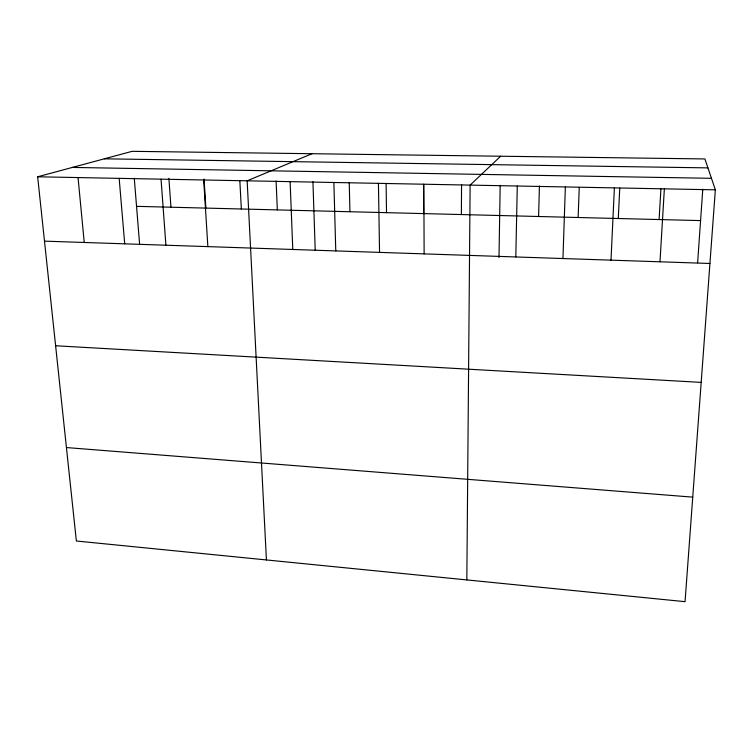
<?xml version="1.0" encoding="UTF-8"?>
<svg xmlns="http://www.w3.org/2000/svg" width="753" height="753" viewBox="0 0 753 753"><rect width="100%" height="100%" fill="white"/><g stroke="black" fill="none" stroke-linecap="round" stroke-linejoin="round"><path stroke-width="1.13" d="M461.373 214.558L461.561 184.551M466.832 579.923L470.126 185.116L500.651 156.229M498.994 257.564L500.18 185.294M515.805 256.961L517.283 186.019M538.602 216.506L539.412 186.047M562.952 258.543L565.362 186.942M578.125 217.504L579.255 187.393M611.003 260.152L614.382 187.892M618.288 218.521L619.747 188.175M659.101 219.556L660.946 188.391M659.986 261.799L664.362 188.852M697.617 262.788L702.784 189.191M715.35 189.831L685.051 601.675L76.364 541.002L37.65 176.786L132.104 151.325L704.902 158.939L715.35 189.831L37.65 176.786M311.987 153.716L247.153 180.824L266.421 559.94M104.3 158.817L707.933 167.881M72.382 167.43L711.453 178.31M136.547 206.341L700.572 220.601M44.493 241.139L709.928 263.475M55.609 345.759L701.184 382.392M66.433 447.555L692.741 497.14M78.039 177.567L84.242 242.475M119.162 178.357L124.716 243.831M134.279 178.245L139.569 243.774M161.048 179.158L165.905 245.214M168.888 178.348L170.95 207.207M204.063 179.016L205.88 208.092M203.696 179.986L207.856 246.626M239.849 180.861L241.336 208.995M276.087 180.984L277.339 209.899M290.112 181.642L292.785 249.469M312.928 181.689L315.225 250.533M333.871 182.49L335.772 250.918M349.232 182.386L349.929 211.734M378.439 183.346L379.54 252.387M386.11 183.676L386.515 212.666M423.845 184.221L424.127 253.883M423.534 184.4L423.657 213.598"/></g></svg>
